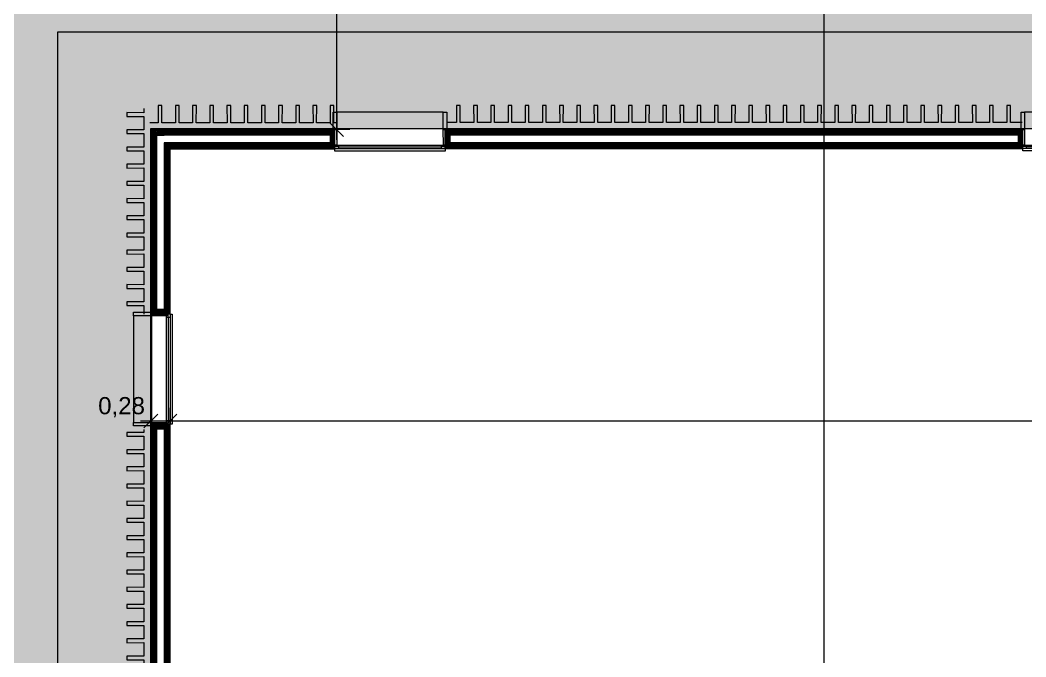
# Model space of a CAD drawing. Header units: millimetres. Extents: x 141848 to 1648660, y -821378 to -151356.
# Drawn here: x 160961 to 175583, y -181076 to -171820 of the extents above; entities that cross this region are included whole.
import ezdxf

# ---------------------------------------------------------------- set-up
doc = ezdxf.new("R2010")
doc.units = ezdxf.units.MM
doc.header["$MEASUREMENT"] = 0
doc.linetypes.add('Traits', pattern=[282.222223, 141.111112, -141.111112])
doc.linetypes.add('Wipeout_Contour', pattern=[1000, 0, -1000])
for name, color, linetype in [('Cotations - 1_100', 7, 'Continuous'), ('Fenêtres ARCHICAD', 7, 'Continuous'), ('Marques - Coupes', 7, 'Continuous'), ('Nouveau_0', 7, 'Continuous'), ('Sols_ Dalles', 7, 'Continuous')]:
    doc.layers.add(name, color=color, linetype=linetype)
doc.styles.add('STYLE_GENERE_2', font='')
doc.styles.get('STYLE_GENERE_2').set_extended_font_data('Arial')
doc.dimstyles.new('STYLE_GENERE__1', dxfattribs={"dimtxt": 250, "dimasz": 190, "dimexe": 0.18, "dimexo": 0.0625, "dimgap": 0, "dimtad": 1, "dimtih": 1, "dimtoh": 1, "dimlfac": 0.001, "dimzin": 0, "dimdsep": 46, "dimtxsty": 'STYLE_GENERE_2', "dimblk": 'ARROWHEAD_6', "dimblk1": 'ARROWHEAD_6', "dimblk2": 'ARROWHEAD_6', "dimcen": 0.09, "dimse1": 1, "dimse2": 1, "dimclrd": 7, "dimclre": 7, "dimclrt": 7, "dimazin": 0, "dimtfac": 1, "dimtdec": 4, "dimtmove": 0, "dimatfit": 3, "dimfxl": 0, "dimtolj": 1, "dimtzin": 0, "dimarcsym": 0})
doc.dimstyles.new('STYLE_GENERE__2', dxfattribs={"dimtxt": 250, "dimasz": 190, "dimexe": 0.18, "dimexo": 0.0625, "dimgap": 0, "dimtad": 1, "dimlfac": 0.001, "dimzin": 0, "dimdsep": 46, "dimtxsty": 'STYLE_GENERE_2', "dimblk": 'ARROWHEAD_6', "dimblk1": 'ARROWHEAD_6', "dimblk2": 'ARROWHEAD_6', "dimcen": 0.09, "dimse1": 1, "dimse2": 1, "dimclrd": 7, "dimclre": 7, "dimclrt": 7, "dimazin": 0, "dimtfac": 1, "dimtdec": 4, "dimtmove": 0, "dimatfit": 3, "dimfxl": 0, "dimtolj": 1, "dimtzin": 0, "dimarcsym": 0})
pattern_1 = [(45, (0, 175), (-55.68466, 55.68466), [0, -52.5, 0, -78.75]), (110, (175, 175), (74.000794, 26.934086), [0, -38.5, 0, -66.5])]
pattern_2 = [(45, (0, 0), (-7.0710678, 7.0710678), [])]

# ---------------------------------------------------------------- blocks, each defined once
blk = doc.blocks.new('Fenêtre 25')
at = {"layer": 'Fenêtres ARCHICAD', "color": 7, "linetype": 'Continuous', "lineweight": 5}
for p, q in [((-800, 0), (-800, 33)), ((-800, 33), (800, 33)), ((800, 33), (800, 0)), ((-800, -30), (800, -30)), ((-800, -280), (-800, -50)), ((-800, -50), (-775, -50)), ((-775, -50), (-775, -280)), ((775, -280), (775, -50)), ((775, -50), (800, -50)), ((800, -50), (800, -280)), ((-825, -530), (-825, -280)), ((-825, -280), (-775, -280)), ((-825, -280), (-800, -280)), ((-825, -280), (-800, -280)), ((-800, -195), (-800, -265)), ((-800, -195), (-800, -265)), ((-800, -195), (-800, -265)), ((-800, -195), (-800, -265)), ((-800, -265), (-800, -280)), ((-800, -265), (-800, -280)), ((-775, -280), (-800, -280)), ((-775, -280), (-775, -530)), ((800, -280), (775, -280)), ((775, -280), (825, -280)), ((775, -530), (775, -280)), ((800, -195), (800, -265)), ((800, -195), (800, -265)), ((800, -195), (800, -265)), ((800, -195), (800, -265)), ((800, -265), (800, -280)), ((800, -265), (800, -280)), ((800, -280), (825, -280)), ((800, -280), (825, -280)), ((825, -280), (825, -530)), ((-775, -530), (-825, -530)), ((-775, -530), (775, -530)), ((825, -530), (775, -530))]:
    blk.add_line(p, q, dxfattribs=at)
at = {"layer": 'Fenêtres ARCHICAD', "color": 7, "linetype": 'Traits', "lineweight": 5}
blk.add_line((-800, 0), (800, 0), dxfattribs=at)
at = {"color": 254, "linetype": 'Wipeout_Contour', "lineweight": 0, "ltscale": 3003.33026}
blk.add_wipeout([(-750, 0), (-750, -50), (750, -50), (750, 0)], dxfattribs=at).dxf.layer = 'Fenêtres ARCHICAD'
at = {"layer": 'Fenêtres ARCHICAD', "color": 7, "linetype": 'Continuous', "lineweight": 5}
for p, q in [((-800, 0), (-750, 0)), ((-800, 0), (-800, -15)), ((-800, 0), (-800, -15)), ((-750, 0), (-750, -50)), ((-750, 0), (750, 0)), ((750, -50), (750, 0)), ((750, 0), (800, 0)), ((800, 0), (800, -15)), ((800, 0), (800, -15)), ((-800, -15), (-800, -50)), ((-800, -15), (-800, -50)), ((-750, -50), (-800, -50)), ((-800, -50), (-800, -85)), ((-800, -50), (-800, -85)), ((-800, -85), (-800, -195)), ((-800, -85), (-800, -195)), ((-800, -85), (-800, -195)), ((-800, -85), (-800, -195)), ((-750, -25), (750, -25)), ((750, -50), (-750, -50)), ((800, -50), (750, -50)), ((800, -15), (800, -50)), ((800, -15), (800, -50)), ((800, -50), (800, -85)), ((800, -50), (800, -85)), ((800, -85), (800, -195)), ((800, -85), (800, -195)), ((800, -85), (800, -195)), ((800, -85), (800, -195))]:
    blk.add_line(p, q, dxfattribs=at)
blk = doc.blocks.new('Mur_1_1', base_point=(162861, -173411))
at = {"color": 254, "linetype": 'Wipeout_Contour', "lineweight": 0, "ltscale": 1189537.602383008}
blk.add_wipeout([(162876, -173426), (162876, -173426), (162861, -173411), (162861, -173411), (162861, -173426)], dxfattribs=at)
at = {"color": 254, "linetype": 'Wipeout_Contour', "lineweight": 0, "ltscale": 975207.248414}
blk.add_wipeout([(167139, -173410), (167139, -173425), (175539, -173423), (175539, -173408)], dxfattribs=at)
at = {"linetype": 'Continuous', "lineweight": 5, "true_color": 0x5f5f5f}
h = blk.add_hatch(dxfattribs=at)
h.set_pattern_fill('Enduit_0001', color=251, style=0, pattern_type=2)
h.set_pattern_definition(pattern_1)
h.paths.add_polyline_path([(162876, -173426), (162876, -173426), (162861, -173411), (162861, -173411), (162861, -173426)])
h = blk.add_hatch(dxfattribs=at)
h.set_pattern_fill('Enduit_0001', color=251, style=0, pattern_type=2)
h.set_pattern_definition(pattern_1)
h.paths.add_polyline_path([(167139, -173410), (167139, -173425), (175539, -173423), (175539, -173408)])
h = blk.add_hatch(dxfattribs=at)
h.set_pattern_fill('Enduit_0001', color=251, style=0, pattern_type=2)
h.set_pattern_definition(pattern_1)
h.paths.add_polyline_path([(162876, -173426), (162876, -173426), (162876, -173426)])
at = {"color": 254, "linetype": 'Wipeout_Contour', "lineweight": 0, "ltscale": 1189839.153421994}
blk.add_wipeout([(162946, -173496), (162946, -173496), (162876, -173426), (162876, -173426), (162876, -173496)], dxfattribs=at)
at = {"color": 254, "linetype": 'Wipeout_Contour', "lineweight": 0, "ltscale": 975327.011584}
blk.add_wipeout([(167139, -173425), (167209, -173495), (175469, -173493), (175539, -173423)], dxfattribs=at)
at = {"linetype": 'Continuous', "lineweight": 5, "true_color": 0x5f5f5f}
h = blk.add_hatch(dxfattribs=at)
h.set_pattern_fill('Briques_terre_cuite__int_97', color=251, style=0, pattern_type=2)
h.set_pattern_definition(pattern_2)
h.paths.add_polyline_path([(162946, -173496), (162946, -173496), (162876, -173426), (162876, -173426), (162876, -173496)])
h = blk.add_hatch(dxfattribs=at)
h.set_pattern_fill('Briques_terre_cuite__int_97', color=251, style=0, pattern_type=2)
h.set_pattern_definition(pattern_2)
h.paths.add_polyline_path([(162946, -173496), (162946, -173496), (162946, -173496)])
h = blk.add_hatch(dxfattribs=at)
h.set_pattern_fill('Briques_terre_cuite__int_97', color=251, style=0, pattern_type=2)
h.set_pattern_definition(pattern_2)
h.paths.add_polyline_path([(167139, -173425), (167209, -173495), (175469, -173493), (175539, -173423)])
at = {"color": 254, "linetype": 'Wipeout_Contour', "lineweight": 0, "ltscale": 1190476.01544338}
blk.add_wipeout([(163056, -173606), (163056, -173606), (162946, -173496), (162946, -173496), (162946, -173606)], dxfattribs=at)
at = {"color": 254, "linetype": 'Wipeout_Contour', "lineweight": 0, "ltscale": 975582.023334}
blk.add_wipeout([(167209, -173495), (167209, -173605), (175469, -173603), (175469, -173493)], dxfattribs=at)
at = {"linetype": 'Continuous', "lineweight": 5, "true_color": 0x5f5f5f}
h = blk.add_hatch(dxfattribs=at)
h.set_pattern_fill('Enduit_0001', color=251, style=0, pattern_type=2)
h.set_pattern_definition(pattern_1)
h.paths.add_polyline_path([(163126, -173676), (163126, -173691), (163141, -173691), (163126, -173676)])
at = {"color": 254, "linetype": 'Wipeout_Contour', "lineweight": 0, "ltscale": 955311.500505}
blk.add_wipeout([(162876, -173426), (165539, -173425), (165539, -173410), (162876, -173411)], dxfattribs=at)
at = {"color": 254, "linetype": 'Wipeout_Contour', "lineweight": 0, "ltscale": 975961.759622}
blk.add_wipeout([(175539, -173673), (167139, -173675), (167139, -173690), (175539, -173688)], dxfattribs=at)
at = {"linetype": 'Continuous', "lineweight": 5, "true_color": 0x5f5f5f}
h = blk.add_hatch(dxfattribs=at)
h.set_pattern_fill('Enduit_0001', color=251, style=0, pattern_type=2)
h.set_pattern_definition(pattern_1)
h.paths.add_polyline_path([(162876, -173426), (165539, -173425), (165539, -173410), (162876, -173411)])
h = blk.add_hatch(dxfattribs=at)
h.set_pattern_fill('Enduit_0001', color=251, style=0, pattern_type=2)
h.set_pattern_definition(pattern_1)
h.paths.add_polyline_path([(175539, -173673), (167139, -173675), (167139, -173690), (175539, -173688)])
at = {"color": 254, "linetype": 'Wipeout_Contour', "lineweight": 0, "ltscale": 952839.831692}
blk.add_wipeout([(163126, -173676), (163056, -173606), (163056, -173606), (163056, -173676)], dxfattribs=at)
at = {"linetype": 'Continuous', "lineweight": 5, "true_color": 0x5f5f5f}
h = blk.add_hatch(dxfattribs=at)
h.set_pattern_fill('Briques_terre_cuite__int_97', color=251, style=0, pattern_type=2)
h.set_pattern_definition(pattern_2)
h.paths.add_polyline_path([(163126, -173676), (163056, -173606), (163056, -173606), (163056, -173676)])
at = {"color": 254, "linetype": 'Wipeout_Contour', "lineweight": 0, "ltscale": 713720.790997}
blk.add_wipeout([(162876, -173411), (162861, -173411), (162876, -173426)], dxfattribs=at)
at = {"color": 254, "linetype": 'Wipeout_Contour', "lineweight": 0, "ltscale": 975840.720949}
blk.add_wipeout([(175539, -173603), (167139, -173605), (167139, -173675), (175539, -173673)], dxfattribs=at)
at = {"linetype": 'Continuous', "lineweight": 5, "true_color": 0x5f5f5f}
h = blk.add_hatch(dxfattribs=at)
h.set_pattern_fill('Enduit_0001', color=251, style=0, pattern_type=2)
h.set_pattern_definition(pattern_1)
h.paths.add_polyline_path([(162876, -173411), (162861, -173411), (162876, -173426)])
h = blk.add_hatch(dxfattribs=at)
h.set_pattern_fill('Briques_terre_cuite__int_97', color=251, style=0, pattern_type=2)
h.set_pattern_definition(pattern_2)
h.paths.add_polyline_path([(175539, -173603), (167139, -173605), (167139, -173675), (175539, -173673)])
at = {"color": 7, "linetype": 'Continuous', "lineweight": 5, "flags": 128}
blk.add_lwpolyline([(167139, -173690), (175539, -173688)], dxfattribs=at)
at = {"color": 254, "linetype": 'Wipeout_Contour', "lineweight": 0, "ltscale": 955482.500301}
blk.add_wipeout([(162946, -173426), (162946, -173496), (165469, -173495), (165539, -173425)], dxfattribs=at)
at = {"color": 254, "linetype": 'Wipeout_Contour', "lineweight": 0, "ltscale": 963831.455818}
blk.add_wipeout([(167209, -173495), (167139, -173425), (167139, -173605), (167209, -173605)], dxfattribs=at)
at = {"color": 254, "linetype": 'Wipeout_Contour', "lineweight": 0, "ltscale": 987235.907192}
blk.add_wipeout([(175469, -173493), (175469, -173603), (175539, -173603), (175539, -173423)], dxfattribs=at)
at = {"linetype": 'Continuous', "lineweight": 5, "true_color": 0x5f5f5f}
h = blk.add_hatch(dxfattribs=at)
h.set_pattern_fill('Briques_terre_cuite__int_97', color=251, style=0, pattern_type=2)
h.set_pattern_definition(pattern_2)
h.paths.add_polyline_path([(162946, -173426), (162946, -173496), (165469, -173495), (165539, -173425)])
h = blk.add_hatch(dxfattribs=at)
h.set_pattern_fill('Briques_terre_cuite__int_97', color=251, style=0, pattern_type=2)
h.set_pattern_definition(pattern_2)
h.paths.add_polyline_path([(167209, -173495), (167139, -173425), (167139, -173605), (167209, -173605)])
h = blk.add_hatch(dxfattribs=at)
h.set_pattern_fill('Briques_terre_cuite__int_97', color=251, style=0, pattern_type=2)
h.set_pattern_definition(pattern_2)
h.paths.add_polyline_path([(175469, -173493), (175469, -173603), (175539, -173603), (175539, -173423)])
at = {"color": 7, "linetype": 'Continuous', "lineweight": 5}
for p, q in [((167164, -173410), (167139, -173410)), ((167139, -173425), (167139, -173410)), ((175539, -173408), (175514, -173408)), ((175539, -173423), (175539, -173408)), ((175539, -173423), (167139, -173425)), ((167139, -173495), (167139, -173425)), ((167139, -173495), (167139, -173425)), ((167139, -173605), (167139, -173495)), ((167139, -173605), (167139, -173495)), ((175469, -173493), (167209, -173495)), ((167209, -173495), (167209, -173605)), ((175469, -173493), (175469, -173603)), ((175539, -173493), (175539, -173423)), ((175539, -173493), (175539, -173423)), ((175539, -173603), (175539, -173493)), ((175539, -173603), (175539, -173493)), ((167139, -173640), (167139, -173605)), ((167139, -173675), (167139, -173640)), ((167139, -173675), (175539, -173673)), ((167139, -173690), (167139, -173675)), ((175469, -173603), (167209, -173605)), ((175539, -173638), (175539, -173603)), ((175539, -173673), (175539, -173638)), ((175539, -173688), (175539, -173673))]:
    blk.add_line(p, q, dxfattribs=at)
at = {"color": 7, "linetype": 'Continuous', "lineweight": 5, "flags": 128}
blk.add_lwpolyline([(175539, -173408), (167139, -173410)], dxfattribs=at)
at = {"layer": 'Fenêtres ARCHICAD', "color": 7, "linetype": 'Continuous', "lineweight": 5, "zscale": 1000, "rotation": 180.0105654490006}
blk.add_blockref('Fenêtre 25', (176339, -173688), dxfattribs=at)
at = {"color": 254, "linetype": 'Wipeout_Contour', "lineweight": 0, "ltscale": 713899.779704}
blk.add_wipeout([(162946, -173426), (162876, -173426), (162946, -173496)], dxfattribs=at)
at = {"color": 254, "linetype": 'Wipeout_Contour', "lineweight": 0, "ltscale": 955846.246192}
blk.add_wipeout([(165469, -173495), (163056, -173496), (163056, -173606), (165469, -173605)], dxfattribs=at)
at = {"linetype": 'Continuous', "lineweight": 5, "true_color": 0x5f5f5f}
h = blk.add_hatch(dxfattribs=at)
h.set_pattern_fill('Briques_terre_cuite__int_97', color=251, style=0, pattern_type=2)
h.set_pattern_definition(pattern_2)
h.paths.add_polyline_path([(162946, -173426), (162876, -173426), (162946, -173496)])
at = {"color": 7, "linetype": 'Continuous', "lineweight": 5, "flags": 128}
blk.add_lwpolyline([(162861, -173411), (162861, -173426)], dxfattribs=at)
at = {"color": 254, "linetype": 'Wipeout_Contour', "lineweight": 0, "ltscale": 956444.175265}
blk.add_wipeout([(165539, -173675), (163141, -173676), (163141, -173691), (165539, -173690)], dxfattribs=at)
at = {"linetype": 'Continuous', "lineweight": 5, "true_color": 0x5f5f5f}
h = blk.add_hatch(dxfattribs=at)
h.set_pattern_fill('Enduit_0001', color=251, style=0, pattern_type=2)
h.set_pattern_definition(pattern_1)
h.paths.add_polyline_path([(165539, -173675), (163141, -173676), (163141, -173691), (165539, -173690)])
at = {"color": 254, "linetype": 'Wipeout_Contour', "lineweight": 0, "ltscale": 714280.513116}
blk.add_wipeout([(163056, -173496), (162946, -173496), (163056, -173606)], dxfattribs=at)
at = {"color": 7, "linetype": 'Continuous', "lineweight": 5}
for p, q in [((162876, -173426), (162876, -173426)), ((162876, -173426), (162876, -173496)), ((162946, -173426), (162876, -173426)), ((162946, -173496), (162946, -173496)), ((162946, -173496), (162946, -173606)), ((163056, -173496), (162946, -173496))]:
    blk.add_line(p, q, dxfattribs=at)
at = {"color": 254, "linetype": 'Wipeout_Contour', "lineweight": 0, "ltscale": 714844.432472}
blk.add_wipeout([(163141, -173676), (163126, -173676), (163141, -173691)], dxfattribs=at)
at = {"linetype": 'Continuous', "lineweight": 5, "true_color": 0x5f5f5f}
h = blk.add_hatch(dxfattribs=at)
h.set_pattern_fill('Enduit_0001', color=251, style=0, pattern_type=2)
h.set_pattern_definition(pattern_1)
h.paths.add_polyline_path([(163141, -173676), (163126, -173676), (163141, -173691)])
at = {"color": 254, "linetype": 'Wipeout_Contour', "lineweight": 0, "ltscale": 956300.15498}
blk.add_wipeout([(163126, -173676), (165539, -173675), (165539, -173605), (163126, -173606)], dxfattribs=at)
at = {"linetype": 'Continuous', "lineweight": 5, "true_color": 0x5f5f5f}
h = blk.add_hatch(dxfattribs=at)
h.set_pattern_fill('Briques_terre_cuite__int_97', color=251, style=0, pattern_type=2)
h.set_pattern_definition(pattern_2)
h.paths.add_polyline_path([(163126, -173676), (165539, -173675), (165539, -173605), (163126, -173606)])
at = {"color": 254, "linetype": 'Wipeout_Contour', "lineweight": 0, "ltscale": 959209.904003}
blk.add_wipeout([(165469, -173495), (165469, -173605), (165539, -173605), (165539, -173425)], dxfattribs=at)
at = {"color": 254, "linetype": 'Wipeout_Contour', "lineweight": 0, "ltscale": 714663.009177}
blk.add_wipeout([(163126, -173606), (163056, -173606), (163126, -173676)], dxfattribs=at)
at = {"linetype": 'Continuous', "lineweight": 5, "true_color": 0x5f5f5f}
h = blk.add_hatch(dxfattribs=at)
h.set_pattern_fill('Briques_terre_cuite__int_97', color=251, style=0, pattern_type=2)
h.set_pattern_definition(pattern_2)
h.paths.add_polyline_path([(165469, -173495), (165469, -173605), (165539, -173605), (165539, -173425)])
h = blk.add_hatch(dxfattribs=at)
h.set_pattern_fill('Briques_terre_cuite__int_97', color=251, style=0, pattern_type=2)
h.set_pattern_definition(pattern_2)
h.paths.add_polyline_path([(163126, -173606), (163056, -173606), (163126, -173676)])
at = {"color": 7, "linetype": 'Continuous', "lineweight": 5}
for p, q in [((165539, -173410), (165514, -173410)), ((165539, -173425), (165539, -173410)), ((165539, -173425), (162946, -173426)), ((165469, -173495), (163056, -173496)), ((165469, -173495), (165469, -173605)), ((165539, -173495), (165539, -173425)), ((165539, -173495), (165539, -173425)), ((165539, -173605), (165539, -173495)), ((165539, -173605), (165539, -173495)), ((163056, -173606), (163056, -173606)), ((163056, -173606), (163056, -173676)), ((163126, -173606), (163056, -173606)), ((165469, -173605), (163126, -173606)), ((163126, -173676), (165539, -173675)), ((163126, -173676), (163126, -173691)), ((165539, -173640), (165539, -173605)), ((165539, -173675), (165539, -173640)), ((165539, -173690), (165539, -173675))]:
    blk.add_line(p, q, dxfattribs=at)
at = {"color": 7, "linetype": 'Continuous', "lineweight": 5, "flags": 128}
for points in [[(165539, -173410), (162861, -173411)], [(163141, -173691), (165539, -173690)]]:
    blk.add_lwpolyline(points, dxfattribs=at)
at = {"layer": 'Fenêtres ARCHICAD', "color": 7, "linetype": 'Continuous', "lineweight": 5, "zscale": 1000, "rotation": 180.0105654490006}
blk.add_blockref('Fenêtre 25', (166339, -173690), dxfattribs=at)
blk = doc.blocks.new('Mur_6_1', base_point=(162861, -188411))
at = {"linetype": 'Continuous', "lineweight": 5, "true_color": 0x5f5f5f}
h = blk.add_hatch(dxfattribs=at)
h.set_pattern_fill('Enduit_0001', color=251, style=0, pattern_type=2)
h.set_pattern_definition(pattern_1)
h.paths.add_polyline_path([(162861, -173411), (162861, -173411), (162861, -173411)])
at = {"color": 254, "linetype": 'Wipeout_Contour', "lineweight": 0, "ltscale": 974274.925148}
blk.add_wipeout([(162876, -177693), (162861, -177693), (162861, -184493), (162876, -184493)], dxfattribs=at)
at = {"linetype": 'Continuous', "lineweight": 5, "true_color": 0x5f5f5f}
h = blk.add_hatch(dxfattribs=at)
h.set_pattern_fill('Enduit_0001', color=251, style=0, pattern_type=2)
h.set_pattern_definition(pattern_1)
h.paths.add_polyline_path([(162876, -177693), (162861, -177693), (162861, -184493), (162876, -184493)])
at = {"color": 254, "linetype": 'Wipeout_Contour', "lineweight": 0, "ltscale": 955553.112165}
blk.add_wipeout([(162876, -173426), (162861, -173426), (162861, -176093), (162876, -176093)], dxfattribs=at)
at = {"linetype": 'Continuous', "lineweight": 5, "true_color": 0x5f5f5f}
h = blk.add_hatch(dxfattribs=at)
h.set_pattern_fill('Enduit_0001', color=251, style=0, pattern_type=2)
h.set_pattern_definition(pattern_1)
h.paths.add_polyline_path([(162876, -173426), (162861, -173426), (162861, -176093), (162876, -176093)])
at = {"color": 254, "linetype": 'Wipeout_Contour', "lineweight": 0, "ltscale": 974387.759988}
blk.add_wipeout([(162876, -177693), (162876, -184493), (162946, -184423), (162946, -177763)], dxfattribs=at)
at = {"linetype": 'Continuous', "lineweight": 5, "true_color": 0x5f5f5f}
h = blk.add_hatch(dxfattribs=at)
h.set_pattern_fill('Briques_terre_cuite__int_97', color=251, style=0, pattern_type=2)
h.set_pattern_definition(pattern_2)
h.paths.add_polyline_path([(162876, -177693), (162876, -184493), (162946, -184423), (162946, -177763)])
at = {"color": 254, "linetype": 'Wipeout_Contour', "lineweight": 0, "ltscale": 955719.655276}
blk.add_wipeout([(162946, -173496), (162876, -173496), (162876, -176093), (162946, -176023)], dxfattribs=at)
at = {"linetype": 'Continuous', "lineweight": 5, "true_color": 0x5f5f5f}
h = blk.add_hatch(dxfattribs=at)
h.set_pattern_fill('Briques_terre_cuite__int_97', color=251, style=0, pattern_type=2)
h.set_pattern_definition(pattern_2)
h.paths.add_polyline_path([(162946, -173496), (162876, -173496), (162876, -176093), (162946, -176023)])
at = {"color": 7, "linetype": 'Continuous', "lineweight": 5}
blk.add_line((162876, -173426), (162876, -173496), dxfattribs=at)
at = {"color": 254, "linetype": 'Wipeout_Contour', "lineweight": 0, "ltscale": 974627.72248}
blk.add_wipeout([(162946, -177763), (162946, -184423), (163056, -184423), (163056, -177763)], dxfattribs=at)
at = {"color": 254, "linetype": 'Wipeout_Contour', "lineweight": 0, "ltscale": 956074.120282}
blk.add_wipeout([(163056, -173606), (162946, -173606), (162946, -176023), (163056, -176023)], dxfattribs=at)
at = {"color": 254, "linetype": 'Wipeout_Contour', "lineweight": 0, "ltscale": 974984.114929}
blk.add_wipeout([(163126, -184493), (163141, -184493), (163141, -177693), (163126, -177693)], dxfattribs=at)
at = {"linetype": 'Continuous', "lineweight": 5, "true_color": 0x5f5f5f}
h = blk.add_hatch(dxfattribs=at)
h.set_pattern_fill('Enduit_0001', color=251, style=0, pattern_type=2)
h.set_pattern_definition(pattern_1)
h.paths.add_polyline_path([(163126, -184493), (163141, -184493), (163141, -177693), (163126, -177693)])
at = {"color": 7, "linetype": 'Continuous', "lineweight": 5}
blk.add_line((162946, -173496), (162946, -173606), dxfattribs=at)
at = {"color": 254, "linetype": 'Wipeout_Contour', "lineweight": 0, "ltscale": 956662.163095}
blk.add_wipeout([(163126, -173691), (163126, -176093), (163141, -176093), (163141, -173691)], dxfattribs=at)
at = {"linetype": 'Continuous', "lineweight": 5, "true_color": 0x5f5f5f}
h = blk.add_hatch(dxfattribs=at)
h.set_pattern_fill('Enduit_0001', color=251, style=0, pattern_type=2)
h.set_pattern_definition(pattern_1)
h.paths.add_polyline_path([(163126, -173691), (163126, -176093), (163141, -176093), (163141, -173691)])
at = {"color": 254, "linetype": 'Wipeout_Contour', "lineweight": 0, "ltscale": 974870.339075}
blk.add_wipeout([(163056, -177693), (163056, -184493), (163126, -184493), (163126, -177693)], dxfattribs=at)
at = {"linetype": 'Continuous', "lineweight": 5, "true_color": 0x5f5f5f}
h = blk.add_hatch(dxfattribs=at)
h.set_pattern_fill('Briques_terre_cuite__int_97', color=251, style=0, pattern_type=2)
h.set_pattern_definition(pattern_2)
h.paths.add_polyline_path([(163056, -177693), (163056, -184493), (163126, -184493), (163126, -177693)])
at = {"color": 7, "linetype": 'Continuous', "lineweight": 5, "flags": 128}
blk.add_lwpolyline([(163141, -184493), (163141, -177693)], dxfattribs=at)
at = {"color": 254, "linetype": 'Wipeout_Contour', "lineweight": 0, "ltscale": 956524.364983}
blk.add_wipeout([(163056, -173676), (163056, -176093), (163126, -176093), (163126, -173676)], dxfattribs=at)
at = {"linetype": 'Continuous', "lineweight": 5, "true_color": 0x5f5f5f}
h = blk.add_hatch(dxfattribs=at)
h.set_pattern_fill('Briques_terre_cuite__int_97', color=251, style=0, pattern_type=2)
h.set_pattern_definition(pattern_2)
h.paths.add_polyline_path([(163056, -173676), (163056, -176093), (163126, -176093), (163126, -173676)])
at = {"color": 7, "linetype": 'Continuous', "lineweight": 5}
for p, q in [((163056, -173606), (163056, -173676)), ((163126, -173676), (163126, -173691))]:
    blk.add_line(p, q, dxfattribs=at)
at = {"color": 7, "linetype": 'Continuous', "lineweight": 5, "flags": 128}
blk.add_lwpolyline([(163141, -176093), (163141, -173691)], dxfattribs=at)
at = {"color": 254, "linetype": 'Wipeout_Contour', "lineweight": 0, "ltscale": 964577.172595}
blk.add_wipeout([(162946, -177763), (163056, -177763), (163056, -177693), (162876, -177693)], dxfattribs=at)
at = {"linetype": 'Continuous', "lineweight": 5, "true_color": 0x5f5f5f}
h = blk.add_hatch(dxfattribs=at)
h.set_pattern_fill('Briques_terre_cuite__int_97', color=251, style=0, pattern_type=2)
h.set_pattern_definition(pattern_2)
h.paths.add_polyline_path([(162946, -177763), (163056, -177763), (163056, -177693), (162876, -177693)])
at = {"color": 7, "linetype": 'Continuous', "lineweight": 5}
for p, q in [((162861, -177693), (162861, -177718)), ((162876, -177693), (162861, -177693)), ((162876, -177693), (162876, -184493)), ((162946, -177693), (162876, -177693)), ((162946, -177693), (162876, -177693)), ((163056, -177693), (162946, -177693)), ((163056, -177693), (162946, -177693)), ((162946, -177763), (162946, -184423)), ((162946, -177763), (163056, -177763)), ((163091, -177693), (163056, -177693)), ((163056, -177763), (163056, -184423)), ((163126, -177693), (163091, -177693)), ((163126, -184493), (163126, -177693)), ((163141, -177693), (163126, -177693))]:
    blk.add_line(p, q, dxfattribs=at)
at = {"color": 7, "linetype": 'Continuous', "lineweight": 5, "flags": 128}
blk.add_lwpolyline([(162861, -177693), (162861, -184493)], dxfattribs=at)
at = {"color": 254, "linetype": 'Wipeout_Contour', "lineweight": 0, "ltscale": 959664.526454}
blk.add_wipeout([(162946, -176023), (162876, -176093), (163056, -176093), (163056, -176023)], dxfattribs=at)
at = {"linetype": 'Continuous', "lineweight": 5, "true_color": 0x5f5f5f}
h = blk.add_hatch(dxfattribs=at)
h.set_pattern_fill('Briques_terre_cuite__int_97', color=251, style=0, pattern_type=2)
h.set_pattern_definition(pattern_2)
h.paths.add_polyline_path([(162946, -176023), (162876, -176093), (163056, -176093), (163056, -176023)])
at = {"color": 7, "linetype": 'Continuous', "lineweight": 5}
for p, q in [((162876, -173496), (162876, -176093)), ((162946, -173606), (162946, -176023)), ((163056, -173676), (163056, -176023)), ((163126, -176093), (163126, -173691)), ((162946, -176023), (163056, -176023)), ((162861, -176068), (162861, -176093)), ((162876, -176093), (162861, -176093)), ((162946, -176093), (162876, -176093)), ((162946, -176093), (162876, -176093)), ((163056, -176093), (162946, -176093)), ((163056, -176093), (162946, -176093)), ((163091, -176093), (163056, -176093)), ((163126, -176093), (163091, -176093)), ((163141, -176093), (163126, -176093))]:
    blk.add_line(p, q, dxfattribs=at)
at = {"color": 7, "linetype": 'Continuous', "lineweight": 5, "flags": 128}
blk.add_lwpolyline([(162861, -173426), (162861, -176093)], dxfattribs=at)
at = {"layer": 'Fenêtres ARCHICAD', "color": 7, "linetype": 'Continuous', "lineweight": 5, "zscale": 1000, "rotation": 270}
blk.add_blockref('Fenêtre 25', (163141, -176893), dxfattribs=at)
blk = doc.blocks.new('Tôle profilée 25_2')
at = {"color": 7, "linetype": 'Continuous', "lineweight": 5}
for p, q in [((-250, 6677.5), (-250, 6650)), ((0, 6676.5), (-250, 6677.5)), ((-250, 6650), (-250, 6622.5)), ((-250, 6622.5), (0, 6623.5)), ((0, 6722.2), (0, 6676.5)), ((0, 6623.5), (0, 6426.5)), ((-250, 6427.5), (-250, 6400)), ((0, 6426.5), (-250, 6427.5)), ((-250, 6400), (-250, 6372.5)), ((-250, 6372.5), (0, 6373.5)), ((0, 6373.5), (0, 6176.5)), ((-250, 6177.5), (-250, 6150)), ((0, 6176.5), (-250, 6177.5)), ((-250, 6150), (-250, 6122.5)), ((-250, 6122.5), (0, 6123.5)), ((0, 6123.5), (0, 5926.5)), ((-250, 5927.5), (-250, 5900)), ((0, 5926.5), (-250, 5927.5)), ((-250, 5900), (-250, 5872.5)), ((-250, 5872.5), (0, 5873.5)), ((0, 5873.5), (0, 5676.5)), ((-250, 5677.5), (-250, 5650)), ((0, 5676.5), (-250, 5677.5)), ((-250, 5650), (-250, 5622.5)), ((-250, 5622.5), (0, 5623.5)), ((0, 5623.5), (0, 5426.5)), ((-250, 5427.5), (-250, 5400)), ((0, 5426.5), (-250, 5427.5)), ((-250, 5400), (-250, 5372.5)), ((-250, 5372.5), (0, 5373.5)), ((0, 5373.5), (0, 5176.5)), ((-250, 5177.5), (-250, 5150)), ((0, 5176.5), (-250, 5177.5)), ((-250, 5150), (-250, 5122.5)), ((-250, 5122.5), (0, 5123.5)), ((0, 5123.5), (0, 4926.5)), ((-250, 4927.5), (-250, 4900)), ((0, 4926.5), (-250, 4927.5)), ((-250, 4900), (-250, 4872.5)), ((-250, 4872.5), (0, 4873.5)), ((0, 4873.5), (0, 4676.5)), ((-250, 4677.5), (-250, 4650)), ((0, 4676.5), (-250, 4677.5)), ((-250, 4650), (-250, 4622.5)), ((-250, 4622.5), (0, 4623.5)), ((0, 4623.5), (0, 4426.5)), ((-250, 4427.5), (-250, 4400)), ((0, 4426.5), (-250, 4427.5)), ((-250, 4400), (-250, 4372.5)), ((-250, 4372.5), (0, 4373.5)), ((0, 4373.5), (0, 4176.5)), ((-250, 4177.5), (-250, 4150)), ((0, 4176.5), (-250, 4177.5)), ((-250, 4150), (-250, 4122.5)), ((-250, 4122.5), (0, 4123.5)), ((0, 4123.5), (0, 3926.5)), ((-250, 3927.5), (-250, 3900)), ((0, 3926.5), (-250, 3927.5)), ((-250, 3900), (-250, 3872.5)), ((-250, 3872.5), (0, 3873.5)), ((0, 3873.5), (0, 3676.5)), ((-250, 3677.5), (-250, 3650)), ((0, 3676.5), (-250, 3677.5)), ((-250, 3650), (-250, 3622.5)), ((-250, 3622.5), (0, 3623.5)), ((0, 3623.5), (0, 3426.5)), ((-250, 3427.5), (-250, 3400)), ((0, 3426.5), (-250, 3427.5)), ((-250, 3400), (-250, 3372.5)), ((-250, 3372.5), (0, 3373.5)), ((0, 3373.5), (0, 3176.5)), ((-250, 3177.5), (-250, 3150)), ((0, 3176.5), (-250, 3177.5)), ((-250, 3150), (-250, 3122.5)), ((-250, 3122.5), (0, 3123.5)), ((0, 3123.5), (0, 2926.5)), ((-250, 2927.5), (-250, 2900)), ((0, 2926.5), (-250, 2927.5)), ((-250, 2900), (-250, 2872.5)), ((-250, 2872.5), (0, 2873.5)), ((0, 2873.5), (0, 2676.5)), ((-250, 2677.5), (-250, 2650)), ((0, 2676.5), (-250, 2677.5)), ((-250, 2650), (-250, 2622.5)), ((-250, 2622.5), (0, 2623.5)), ((0, 2623.5), (0, 2426.5)), ((-250, 2427.5), (-250, 2400)), ((0, 2426.5), (-250, 2427.5)), ((-250, 2400), (-250, 2372.5)), ((-250, 2372.5), (0, 2373.5)), ((0, 2373.5), (0, 2176.5)), ((-250, 2177.5), (-250, 2150)), ((0, 2176.5), (-250, 2177.5)), ((-250, 2150), (-250, 2122.5)), ((-250, 2122.5), (0, 2123.5)), ((0, 2123.5), (0, 1926.5)), ((-250, 1927.5), (-250, 1900)), ((0, 1926.5), (-250, 1927.5)), ((-250, 1900), (-250, 1872.5)), ((-250, 1872.5), (0, 1873.5)), ((0, 1873.5), (0, 1676.5)), ((-250, 1677.5), (-250, 1650)), ((0, 1676.5), (-250, 1677.5)), ((-250, 1650), (-250, 1622.5)), ((-250, 1622.5), (0, 1623.5)), ((0, 1623.5), (0, 1426.5)), ((-250, 1427.5), (-250, 1400)), ((0, 1426.5), (-250, 1427.5)), ((-250, 1400), (-250, 1372.5)), ((-250, 1372.5), (0, 1373.5)), ((0, 1373.5), (0, 1176.5)), ((-250, 1177.5), (-250, 1150)), ((0, 1176.5), (-250, 1177.5)), ((-250, 1150), (-250, 1122.5)), ((-250, 1122.5), (0, 1123.5)), ((0, 1123.5), (0, 926.5)), ((-250, 927.5), (-250, 900)), ((0, 926.5), (-250, 927.5)), ((-250, 900), (-250, 872.5)), ((-250, 872.5), (0, 873.5)), ((0, 873.5), (0, 676.5)), ((-250, 677.5), (-250, 650)), ((0, 676.5), (-250, 677.5)), ((-250, 650), (-250, 622.5)), ((-250, 622.5), (0, 623.5)), ((0, 623.5), (0, 426.5)), ((-250, 427.5), (-250, 400)), ((0, 426.5), (-250, 427.5)), ((-250, 400), (-250, 372.5)), ((-250, 372.5), (0, 373.5)), ((0, 373.5), (0, 176.5)), ((-250, 177.5), (-250, 150)), ((0, 176.5), (-250, 177.5)), ((-250, 150), (-250, 122.5)), ((-250, 122.5), (0, 123.5)), ((0, 123.5), (0, 0))]:
    blk.add_line(p, q, dxfattribs=at)
blk = doc.blocks.new('Tôle profilée 25_3')
at = {"color": 7, "linetype": 'Continuous', "lineweight": 5}
for p, q in [((-250, 2927.5), (-250, 2900)), ((0, 2926.5), (-250, 2927.5)), ((0, 2986.6), (0, 2926.5)), ((-250, 2900), (-250, 2872.5)), ((-250, 2872.5), (0, 2873.5)), ((0, 2873.5), (0, 2676.5)), ((-250, 2677.5), (-250, 2650)), ((0, 2676.5), (-250, 2677.5)), ((-250, 2650), (-250, 2622.5)), ((-250, 2622.5), (0, 2623.5)), ((0, 2623.5), (0, 2426.5)), ((-250, 2427.5), (-250, 2400)), ((0, 2426.5), (-250, 2427.5)), ((-250, 2400), (-250, 2372.5)), ((-250, 2372.5), (0, 2373.5)), ((0, 2373.5), (0, 2176.5)), ((-250, 2177.5), (-250, 2150)), ((0, 2176.5), (-250, 2177.5)), ((-250, 2150), (-250, 2122.5)), ((-250, 2122.5), (0, 2123.5)), ((0, 2123.5), (0, 1926.5)), ((-250, 1927.5), (-250, 1900)), ((0, 1926.5), (-250, 1927.5)), ((-250, 1900), (-250, 1872.5)), ((-250, 1872.5), (0, 1873.5)), ((0, 1873.5), (0, 1676.5)), ((-250, 1677.5), (-250, 1650)), ((0, 1676.5), (-250, 1677.5)), ((-250, 1650), (-250, 1622.5)), ((-250, 1622.5), (0, 1623.5)), ((0, 1623.5), (0, 1426.5)), ((-250, 1427.5), (-250, 1400)), ((0, 1426.5), (-250, 1427.5)), ((-250, 1400), (-250, 1372.5)), ((-250, 1372.5), (0, 1373.5)), ((0, 1373.5), (0, 1176.5)), ((-250, 1177.5), (-250, 1150)), ((0, 1176.5), (-250, 1177.5)), ((-250, 1150), (-250, 1122.5)), ((-250, 1122.5), (0, 1123.5)), ((0, 1123.5), (0, 926.5)), ((-250, 927.5), (-250, 900)), ((0, 926.5), (-250, 927.5)), ((-250, 900), (-250, 872.5)), ((-250, 872.5), (0, 873.5)), ((0, 873.5), (0, 676.5)), ((-250, 677.5), (-250, 650)), ((0, 676.5), (-250, 677.5)), ((-250, 650), (-250, 622.5)), ((-250, 622.5), (0, 623.5)), ((0, 623.5), (0, 426.5)), ((-250, 427.5), (-250, 400)), ((0, 426.5), (-250, 427.5)), ((-250, 400), (-250, 372.5)), ((-250, 372.5), (0, 373.5)), ((0, 373.5), (0, 176.5)), ((-250, 177.5), (-250, 150)), ((0, 176.5), (-250, 177.5)), ((-250, 150), (-250, 122.5)), ((-250, 122.5), (0, 123.5)), ((0, 123.5), (0, 0))]:
    blk.add_line(p, q, dxfattribs=at)
blk = doc.blocks.new('Tôle profilée 25_4')
at = {"color": 7, "linetype": 'Continuous', "lineweight": 5}
for p, q in [((-250, 2677.5), (-250, 2650)), ((0, 2676.5), (-250, 2677.5)), ((-250, 2650), (-250, 2622.5)), ((0, 2706.5), (0, 2676.5)), ((-250, 2622.5), (0, 2623.5)), ((0, 2623.5), (0, 2426.5)), ((-250, 2427.5), (-250, 2400)), ((0, 2426.5), (-250, 2427.5)), ((-250, 2400), (-250, 2372.5)), ((-250, 2372.5), (0, 2373.5)), ((0, 2373.5), (0, 2176.5)), ((-250, 2177.5), (-250, 2150)), ((0, 2176.5), (-250, 2177.5)), ((-250, 2150), (-250, 2122.5)), ((-250, 2122.5), (0, 2123.5)), ((0, 2123.5), (0, 1926.5)), ((-250, 1927.5), (-250, 1900)), ((0, 1926.5), (-250, 1927.5)), ((-250, 1900), (-250, 1872.5)), ((-250, 1872.5), (0, 1873.5)), ((0, 1873.5), (0, 1676.5)), ((-250, 1677.5), (-250, 1650)), ((0, 1676.5), (-250, 1677.5)), ((-250, 1650), (-250, 1622.5)), ((-250, 1622.5), (0, 1623.5)), ((0, 1623.5), (0, 1426.5)), ((-250, 1427.5), (-250, 1400)), ((0, 1426.5), (-250, 1427.5)), ((-250, 1400), (-250, 1372.5)), ((-250, 1372.5), (0, 1373.5)), ((0, 1373.5), (0, 1176.5)), ((-250, 1177.5), (-250, 1150)), ((0, 1176.5), (-250, 1177.5)), ((-250, 1150), (-250, 1122.5)), ((-250, 1122.5), (0, 1123.5)), ((0, 1123.5), (0, 926.5)), ((-250, 927.5), (-250, 900)), ((0, 926.5), (-250, 927.5)), ((-250, 900), (-250, 872.5)), ((-250, 872.5), (0, 873.5)), ((0, 873.5), (0, 676.5)), ((-250, 677.5), (-250, 650)), ((0, 676.5), (-250, 677.5)), ((-250, 650), (-250, 622.5)), ((-250, 622.5), (0, 623.5)), ((0, 623.5), (0, 426.5)), ((-250, 427.5), (-250, 400)), ((0, 426.5), (-250, 427.5)), ((-250, 400), (-250, 372.5)), ((-250, 372.5), (0, 373.5)), ((0, 373.5), (0, 176.5)), ((-250, 177.5), (-250, 150)), ((0, 176.5), (-250, 177.5)), ((-250, 150), (-250, 122.5)), ((-250, 122.5), (0, 123.5)), ((0, 123.5), (0, 0))]:
    blk.add_line(p, q, dxfattribs=at)
blk = doc.blocks.new('Tôle profilée 25')
at = {"color": 7, "linetype": 'Continuous', "lineweight": 5}
for p, q in [((0, 8347.3), (0, 8176.5)), ((-250, 8177.5), (-250, 8150)), ((0, 8176.5), (-250, 8177.5)), ((-250, 8150), (-250, 8122.5)), ((-250, 8122.5), (0, 8123.5)), ((0, 8123.5), (0, 7926.5)), ((-250, 7927.5), (-250, 7900)), ((0, 7926.5), (-250, 7927.5)), ((-250, 7900), (-250, 7872.5)), ((-250, 7872.5), (0, 7873.5)), ((0, 7873.5), (0, 7676.5)), ((-250, 7677.5), (-250, 7650)), ((0, 7676.5), (-250, 7677.5)), ((-250, 7650), (-250, 7622.5)), ((-250, 7622.5), (0, 7623.5)), ((0, 7623.5), (0, 7426.5)), ((-250, 7427.5), (-250, 7400)), ((0, 7426.5), (-250, 7427.5)), ((-250, 7400), (-250, 7372.5)), ((-250, 7372.5), (0, 7373.5)), ((0, 7373.5), (0, 7176.5)), ((-250, 7177.5), (-250, 7150)), ((0, 7176.5), (-250, 7177.5)), ((-250, 7150), (-250, 7122.5)), ((-250, 7122.5), (0, 7123.5)), ((0, 7123.5), (0, 6926.5)), ((-250, 6927.5), (-250, 6900)), ((0, 6926.5), (-250, 6927.5)), ((-250, 6900), (-250, 6872.5)), ((-250, 6872.5), (0, 6873.5)), ((0, 6873.5), (0, 6676.5)), ((-250, 6677.5), (-250, 6650)), ((0, 6676.5), (-250, 6677.5)), ((-250, 6650), (-250, 6622.5)), ((-250, 6622.5), (0, 6623.5)), ((0, 6623.5), (0, 6426.5)), ((-250, 6427.5), (-250, 6400)), ((0, 6426.5), (-250, 6427.5)), ((-250, 6400), (-250, 6372.5)), ((-250, 6372.5), (0, 6373.5)), ((0, 6373.5), (0, 6176.5)), ((-250, 6177.5), (-250, 6150)), ((0, 6176.5), (-250, 6177.5)), ((-250, 6150), (-250, 6122.5)), ((-250, 6122.5), (0, 6123.5)), ((0, 6123.5), (0, 5926.5)), ((-250, 5927.5), (-250, 5900)), ((0, 5926.5), (-250, 5927.5)), ((-250, 5900), (-250, 5872.5)), ((-250, 5872.5), (0, 5873.5)), ((0, 5873.5), (0, 5676.5)), ((-250, 5677.5), (-250, 5650)), ((0, 5676.5), (-250, 5677.5)), ((-250, 5650), (-250, 5622.5)), ((-250, 5622.5), (0, 5623.5)), ((0, 5623.5), (0, 5426.5)), ((-250, 5427.5), (-250, 5400)), ((0, 5426.5), (-250, 5427.5)), ((-250, 5400), (-250, 5372.5)), ((-250, 5372.5), (0, 5373.5)), ((0, 5373.5), (0, 5176.5)), ((-250, 5177.5), (-250, 5150)), ((0, 5176.5), (-250, 5177.5)), ((-250, 5150), (-250, 5122.5)), ((-250, 5122.5), (0, 5123.5)), ((0, 5123.5), (0, 4926.5)), ((-250, 4927.5), (-250, 4900)), ((0, 4926.5), (-250, 4927.5)), ((-250, 4900), (-250, 4872.5)), ((-250, 4872.5), (0, 4873.5)), ((0, 4873.5), (0, 4676.5)), ((-250, 4677.5), (-250, 4650)), ((0, 4676.5), (-250, 4677.5)), ((-250, 4650), (-250, 4622.5)), ((-250, 4622.5), (0, 4623.5)), ((0, 4623.5), (0, 4426.5)), ((-250, 4427.5), (-250, 4400)), ((0, 4426.5), (-250, 4427.5)), ((-250, 4400), (-250, 4372.5)), ((-250, 4372.5), (0, 4373.5)), ((0, 4373.5), (0, 4176.5)), ((-250, 4177.5), (-250, 4150)), ((0, 4176.5), (-250, 4177.5)), ((-250, 4150), (-250, 4122.5)), ((-250, 4122.5), (0, 4123.5)), ((0, 4123.5), (0, 3926.5)), ((-250, 3927.5), (-250, 3900)), ((0, 3926.5), (-250, 3927.5)), ((-250, 3900), (-250, 3872.5)), ((-250, 3872.5), (0, 3873.5)), ((0, 3873.5), (0, 3676.5)), ((-250, 3677.5), (-250, 3650)), ((0, 3676.5), (-250, 3677.5)), ((-250, 3650), (-250, 3622.5)), ((-250, 3622.5), (0, 3623.5)), ((0, 3623.5), (0, 3426.5)), ((-250, 3427.5), (-250, 3400)), ((0, 3426.5), (-250, 3427.5)), ((-250, 3400), (-250, 3372.5)), ((-250, 3372.5), (0, 3373.5)), ((0, 3373.5), (0, 3176.5)), ((-250, 3177.5), (-250, 3150)), ((0, 3176.5), (-250, 3177.5)), ((-250, 3150), (-250, 3122.5)), ((-250, 3122.5), (0, 3123.5)), ((0, 3123.5), (0, 2926.5)), ((-250, 2927.5), (-250, 2900)), ((0, 2926.5), (-250, 2927.5)), ((-250, 2900), (-250, 2872.5)), ((-250, 2872.5), (0, 2873.5)), ((0, 2873.5), (0, 2676.5)), ((-250, 2677.5), (-250, 2650)), ((0, 2676.5), (-250, 2677.5)), ((-250, 2650), (-250, 2622.5)), ((-250, 2622.5), (0, 2623.5)), ((0, 2623.5), (0, 2426.5)), ((-250, 2427.5), (-250, 2400)), ((0, 2426.5), (-250, 2427.5)), ((-250, 2400), (-250, 2372.5)), ((-250, 2372.5), (0, 2373.5)), ((0, 2373.5), (0, 2176.5)), ((-250, 2177.5), (-250, 2150)), ((0, 2176.5), (-250, 2177.5)), ((-250, 2150), (-250, 2122.5)), ((-250, 2122.5), (0, 2123.5)), ((0, 2123.5), (0, 1926.5)), ((-250, 1927.5), (-250, 1900)), ((0, 1926.5), (-250, 1927.5)), ((-250, 1900), (-250, 1872.5)), ((-250, 1872.5), (0, 1873.5)), ((0, 1873.5), (0, 1676.5)), ((-250, 1677.5), (-250, 1650)), ((0, 1676.5), (-250, 1677.5)), ((-250, 1650), (-250, 1622.5)), ((-250, 1622.5), (0, 1623.5)), ((0, 1623.5), (0, 1426.5)), ((-250, 1427.5), (-250, 1400)), ((0, 1426.5), (-250, 1427.5)), ((-250, 1400), (-250, 1372.5)), ((-250, 1372.5), (0, 1373.5)), ((0, 1373.5), (0, 1176.5)), ((-250, 1177.5), (-250, 1150)), ((0, 1176.5), (-250, 1177.5)), ((-250, 1150), (-250, 1122.5)), ((-250, 1122.5), (0, 1123.5)), ((0, 1123.5), (0, 926.5)), ((-250, 927.5), (-250, 900)), ((0, 926.5), (-250, 927.5)), ((-250, 900), (-250, 872.5)), ((-250, 872.5), (0, 873.5)), ((0, 873.5), (0, 676.5)), ((-250, 677.5), (-250, 650)), ((0, 676.5), (-250, 677.5)), ((-250, 650), (-250, 622.5)), ((-250, 622.5), (0, 623.5)), ((0, 623.5), (0, 426.5)), ((-250, 427.5), (-250, 400)), ((0, 426.5), (-250, 427.5)), ((-250, 400), (-250, 372.5)), ((-250, 372.5), (0, 373.5)), ((0, 373.5), (0, 176.5)), ((-250, 177.5), (-250, 150)), ((0, 176.5), (-250, 177.5)), ((-250, 150), (-250, 122.5)), ((-250, 122.5), (0, 123.5)), ((0, 123.5), (0, 0))]:
    blk.add_line(p, q, dxfattribs=at)
blk = doc.blocks.new('*D553')
at = {"layer": 'Cotations - 1_100', "color": 7, "linetype": 'Continuous', "lineweight": 5}
for p, q in [((162861, -177833), (162861, -177458)), ((163141, -177833), (163141, -177458)), ((162711, -177646), (162861, -177646)), ((162961, -177546), (162761, -177746)), ((162861, -177646), (163141, -177646)), ((163241, -177546), (163041, -177746))]:
    blk.add_line(p, q, dxfattribs=at)
at = {"layer": 'Cotations - 1_100', "color": 7, "lineweight": 5, "insert": (162096, -177596), "char_height": 250, "attachment_point": 7, "style": 'STYLE_GENERE_2'}
blk.add_mtext('\\A1;{\\pql;\\fArial|b0|i0|c0|p38;0,28}', dxfattribs=at)
blk = doc.blocks.new('ARROWHEAD_6')
at = {"color": 0, "linetype": 'Continuous', "lineweight": 0}
for p, q in [((0, 0), (-1, 0)), ((-0.5, -0.5), (0.5, 0.5))]:
    blk.add_line(p, q, dxfattribs=at)
blk = doc.blocks.new('*D554')
at = {"layer": 'Cotations - 1_100', "color": 7, "linetype": 'Continuous', "lineweight": 5}
for p, q in [((163141, -177833), (163141, -177458)), ((218926, -177833), (218926, -177458)), ((163241, -177546), (163041, -177746)), ((163141, -177646), (218926, -177646)), ((219026, -177546), (218826, -177746))]:
    blk.add_line(p, q, dxfattribs=at)
at = {"layer": 'Cotations - 1_100', "color": 7, "lineweight": 5, "char_height": 250, "attachment_point": 7, "style": 'STYLE_GENERE_2'}
for s, insert in [('\\A1;{\\pql;\\fArial|b0|i0|c0|p38;55,78}', (190273, -177596)), ('\\A1;{\\pql;\\fArial|b0|i0|c0|p38;0,58}', (218160, -177596))]:
    blk.add_mtext(s, dxfattribs=dict(at, insert=insert))
blk = doc.blocks.new('*D624')
at = {"layer": 'Cotations - 1_100', "color": 7, "linetype": 'Continuous', "lineweight": 5}
for p, q in [((165664, -163511), (165464, -163311)), ((165564, -163411), (165564, -163261)), ((165752, -163411), (165377, -163411)), ((165564, -173411), (165564, -163411)), ((165752, -173411), (165377, -173411)), ((165464, -173311), (165664, -173511)), ((165564, -173561), (165564, -173411))]:
    blk.add_line(p, q, dxfattribs=at)
at = {"layer": 'Cotations - 1_100', "color": 7, "lineweight": 5, "insert": (165514, -168838), "char_height": 250, "attachment_point": 7, "rotation": 90, "style": 'STYLE_GENERE_2'}
blk.add_mtext('\\A1;{\\pql;\\fArial|b0|i0|c0|p38;10,00}', dxfattribs=at)
blk = doc.blocks.new('Plan de coupe_1_1', base_point=(172644, -165306))
at = {"layer": 'Marques - Coupes', "color": 7, "linetype": 'Continuous', "lineweight": 5}
blk.add_line((172644, -165556), (172644, -266659), dxfattribs=at)

msp = doc.modelspace()

# ---------------------------------------------------------------- hatches: boundary and pattern name
at = {"linetype": 'Continuous', "lineweight": 0, "true_color": 0x6f6f6f}
h = msp.add_hatch(color=8, dxfattribs=at)
h.paths.add_polyline_path([(141848.442, -295062.571), (269220.821, -293826.868), (269220.821, -270902.734), (268763.049, -270902.734), (254213.6, -271040.575), (254213.6, -163437.635), (153156.2, -163437.635), (153156.2, -271040.575), (153182.962, -271040.57), (153183.146, -272000.514, -0.409427364), (149183.681, -275935.042), (141848.442, -275935.042)])
h.paths.add_polyline_path([(158435.584, -260639.953), (155145.584, -260639.953), (155145.584, -248364.953), (155145.584, -243089.974), (155145.584, -242189.974), (158435.584, -242189.974)], flags=0)
h.paths.add_polyline_path([(161503.433, -171995.57), (161503.433, -193810.571), (161503.433, -230015.57), (161503.433, -260810.571), (196775.042, -260810.571), (196775.042, -222495.57), (186955.542, -222495.57), (186955.542, -218295.57), (196754.55, -218295.57), (196754.55, -208495.57), (196754.55, -204495.57), (193355.542, -204495.57), (193355.542, -195161.535), (195576.034, -195161.535), (195576.034, -189810.571), (217850.068, -189810.571), (217850.068, -262266.885), (245610.045, -262266.885), (245610.045, -253395.571), (245626.034, -253395.571), (246426.034, -253395.571), (247826.034, -253395.571), (247826.034, -248005.571), (247826.034, -246605.571), (245626.034, -246605.571), (245610.045, -246605.571), (245610.045, -171995.57), (212806.28, -171995.57)], flags=0)
h.paths.add_polyline_path([(162737.042, -269433.913, -0.09031866), (162858.773, -268727.623, -0.201448728), (163912.639, -267592.74, -0.104211445), (164718.006, -267415.055), (165317.979, -267409.371, -0.104044608), (166125.354, -267571.244, -0.238255457), (167284.257, -268953.318, -0.055188622), (167336.836, -269390.334), (167338.931, -269611.438), (167351.046, -270890.267), (167092.583, -271892.761, -0.267949192), (165370.083, -272909.124), (164770.11, -272914.808, -0.193717464), (163379.252, -272370.185, -0.070568756), (163028.663, -271931.262, -0.131652498), (162751.253, -270933.845)], flags=0)
h.paths.add_polyline_path([(175327.752, -275599.002, -0.415791099), (173316.986, -273599.031), (173316.986, -273452.052), (173330.488, -267377.824, -0.380556701), (175316.986, -265609.826), (175394.714, -265609.826), (175394.714, -270609.826), (190394.714, -270609.826), (190394.714, -265609.826), (195356.191, -265609.826, -0.414213562), (196856.191, -267109.826), (196856.191, -273660.699, -0.345501612), (195137.285, -275433.432)], flags=0)
h.paths.add_polyline_path([(205510.093, -271504.083, -0.134473934), (205230.948, -270484.937), (205230.948, -268984.937, -0.414213562), (207230.948, -266984.937), (207830.948, -266984.937, -0.414213562), (209830.948, -268984.937), (209830.948, -270484.937, -0.128820346), (209574.03, -271465.581, -0.270936291), (207830.948, -272484.937), (207230.948, -272484.937, -0.264979997)], flags=0)
h.paths.add_polyline_path([(217862.687, -273329.325), (217869.949, -267730.336, -0.098561509), (218100.718, -266943.721), (218117.681, -266951.545, -0.258849002), (219955.479, -265605.827), (219953.141, -265587.294), (220637.569, -265587.294), (220637.569, -265687.294), (220637.569, -270687.294), (250537.569, -270687.294), (250537.569, -265687.294), (252208.004, -265687.294), (254186.294, -265687.294), (254186.294, -267687.294), (254186.294, -271062.255, 0.001345761), (254186.323, -271073.021), (254197.209, -273095.233, -0.414213562), (252208.004, -275105.97), (243484.534, -275105.97, -0.005188955), (243431.438, -275116.103), (235447.992, -275196.191), (220071.012, -275253.24, -0.386553331), (217873.089, -273475.385, -0.025189219)], flags=0)
at = {"layer": 'Sols_ Dalles', "linetype": 'Continuous', "lineweight": 0, "true_color": 0x2e271c}
msp.add_hatch(color=250, dxfattribs=at).paths.add_polyline_path([(161503.433, -171995.57), (161503.433, -230015.57), (161503.433, -260810.571), (196775.042, -260810.571), (196775.042, -260795.571), (196775.042, -258649.982), (196775.042, -258010.558), (196775.042, -222495.57), (186955.542, -222495.57), (186955.542, -218295.57), (196754.55, -218295.57), (196754.55, -204495.57), (193355.542, -204495.57), (193355.542, -195161.535), (195576.034, -195161.535), (195576.034, -189810.571), (217805.542, -189810.571), (217805.542, -253395.57), (217805.542, -253415.571), (219205.542, -253415.571), (219205.542, -253395.57), (219205.542, -188410.571), (191955.542, -188410.571), (191955.542, -190035.076), (194140.476, -190023.061), (194160.967, -193749.52), (191976.034, -193761.535), (191955.542, -200380.57), (191955.542, -205895.57), (195354.55, -205895.57), (195354.55, -216895.57), (185555.542, -216895.57), (185555.542, -223895.57), (195354.55, -223895.57), (195354.55, -258649.982), (195354.55, -259410.571), (163990.222, -259410.571), (162860.681, -259410.571), (162860.681, -231415.57), (162860.681, -173395.57), (244226.034, -173395.57), (244226.034, -248005.571), (245626.034, -248005.571), (246426.034, -248005.571), (246426.034, -251817.03), (245610.045, -251817.03), (244211.034, -251817.03), (244211.034, -253395.571), (246426.034, -253395.571), (247826.034, -253395.571), (247826.034, -248005.571), (247826.034, -246605.571), (245626.034, -246605.571), (245626.034, -171995.57)])

# ---------------------------------------------------------------- linework, layer by layer
at = {"layer": 'Sols_ Dalles', "color": 250, "linetype": 'Continuous', "lineweight": 5, "true_color": 0x1f1f1f}
for points in [[(245626.034, -253415.571), (245626.034, -171995.57), (161503.433, -171995.57), (161503.433, -230015.57), (161503.433, -260810.571)], [(162860.681, -259410.571), (162860.681, -231415.57), (162860.681, -173395.57), (244226.034, -173395.57), (244226.034, -253415.571)]]:
    msp.add_lwpolyline(points, dxfattribs=at)

# ---------------------------------------------------------------- next in the draw order: block references
at = {"color": 7, "lineweight": 5}
msp.add_blockref('Mur_1_1', (162860.681, -173410.574), dxfattribs=at)

# ---------------------------------------------------------------- next in the draw order: block references
at = {"color": 7, "linetype": 'Continuous', "lineweight": 5, "zscale": 1000, "rotation": 270}
for name, p in [('Tôle profilée 25_4', (162845.684, -173310.574)), ('Tôle profilée 25', (167181.475, -173309.777))]:
    msp.add_blockref(name, p, dxfattribs=at)
at = {"color": 7, "lineweight": 5}
msp.add_blockref('Mur_6_1', (162860.681, -188410.571), dxfattribs=at)
at = {"layer": 'Marques - Coupes', "color": 7, "lineweight": 5}
msp.add_blockref('Plan de coupe_1_1', (172643.741, -165305.968), dxfattribs=at)

# ---------------------------------------------------------------- next in the draw order: linework, layer by layer
at = {"layer": 'Nouveau_0', "color": 7, "linetype": 'Continuous', "lineweight": 5}
msp.add_lwpolyline([(219226.034, -173395.57), (219226.034, -188395.57), (162876.034, -188395.57), (162876.034, -173395.57)], close=True, dxfattribs=at)

# ---------------------------------------------------------------- next in the draw order: block references
at = {"color": 7, "linetype": 'Continuous', "lineweight": 5, "zscale": 1000}
for name, p in [('Tôle profilée 25_3', (162760.681, -176092.548)), ('Tôle profilée 25_2', (162760.681, -184492.548))]:
    msp.add_blockref(name, p, dxfattribs=at)

# ---------------------------------------------------------------- next in the draw order: dimensions: what is measured, and where the dimension line sits
at = {"layer": 'Cotations - 1_100', "color": 7, "linetype": 'Continuous', "lineweight": 5}
dim = msp.add_linear_dim(base=(165564.464, -163410.573), p1=(162860.681, -173410.574), p2=(165615.141, -163410.573), angle=90, dimstyle='STYLE_GENERE__2', dxfattribs=at)
dim.commit()
dim.dimension.update_dxf_attribs({"geometry": '*D624', "text_midpoint": (165389.464, -168418.001), "dimtype": 160, "text_rotation": 90})
for base, p1, p2, picture, middle in [((163140.681, -177645.562), (162860.681, -180910.573), (163140.681, -180910.547), '*D553', (162420.243, -177470.562)), ((218925.542, -177645.562), (163140.681, -180910.547), (218925.542, -180905.403), '*D554', (190693.112, -177470.562))]:
    dim = msp.add_linear_dim(base=base, p1=p1, p2=p2, dimstyle='STYLE_GENERE__1', dxfattribs=at)
    dim.commit()
    dim.dimension.update_dxf_attribs({"geometry": picture, "text_midpoint": middle, "dimtype": 160})

doc.saveas('drawing.dxf')
